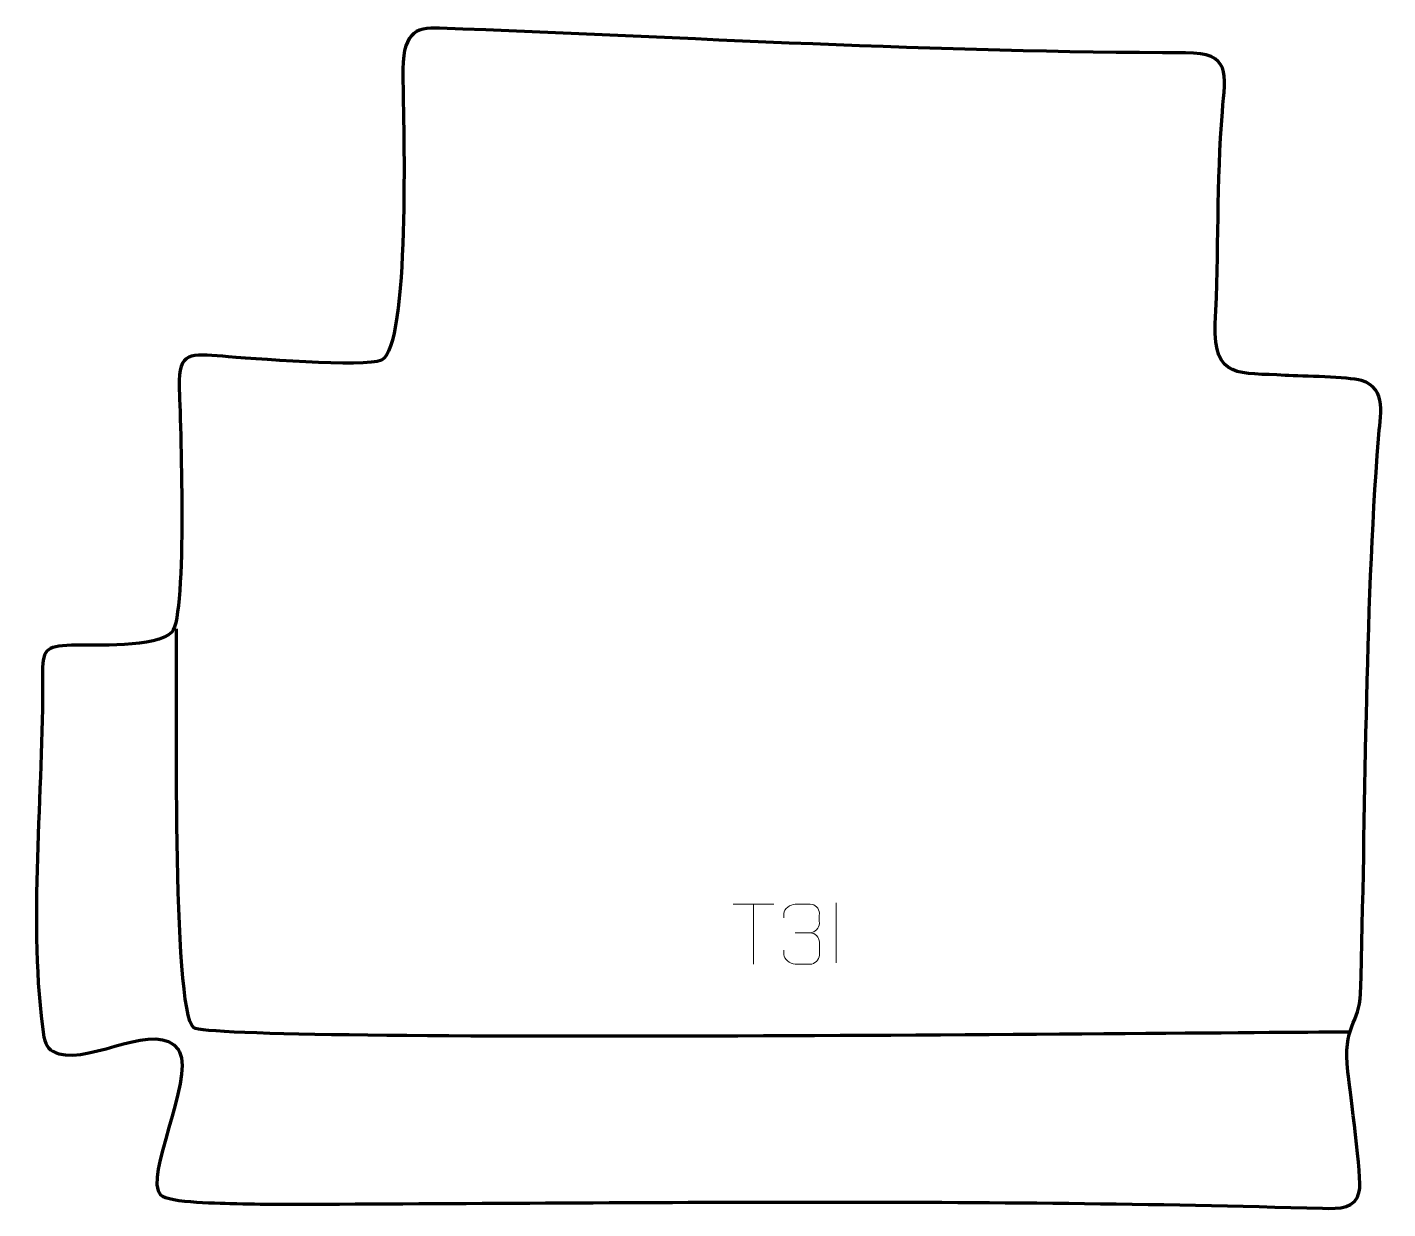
# Model space of a CAD drawing. Header units: millimetres. Extents: x -544 to 22, y 221 to 713.
import ezdxf

# ---------------------------------------------------------------- set-up
doc = ezdxf.new("R2010")
doc.units = ezdxf.units.MM
doc.header["$MEASUREMENT"] = 0
doc.layers.add('layer 2', color=7, linetype='Continuous')
doc.layers.add('layer 3', color=7, linetype='Continuous')

msp = doc.modelspace()

# ---------------------------------------------------------------- linework, layer by layer
at = {"layer": 'layer 2', "color": 142, "lineweight": 158}
msp.add_open_spline([(6.5147, 294.4136), (-40.0642, 294.3371), (-465.5038, 289.5096), (-474.5394, 296.276), (-474.5394, 296.276), (-483.6067, 303.0662), (-481.3949, 440.6414), (-481.6814, 459.296), (-481.6814, 459.296), (-481.6814, 459.296), (-481.7275, 462.2987), (-481.7275, 462.2987)], degree=3, knots=[0, 0, 0, 0, 0.25, 0.25, 0.25, 0.25, 0.5, 0.5, 0.5, 0.5, 1, 1, 1, 1], dxfattribs=at)
at = {"layer": 'layer 3', "color": 242, "lineweight": 158}
msp.add_open_spline([(-387.5391, 692.1095), (-387.8759, 710.0717), (-382.7688, 712.6357), (-372.2244, 712.2399), (-372.2244, 712.2399), (-269.8771, 708.3997), (-164.0798, 701.9594), (-61.8845, 701.9954), (-61.8845, 701.9954), (-42.7796, 702.002), (-45.2575, 693.332), (-46.573, 677.4759), (-46.573, 677.4759), (-48.9682, 648.6077), (-47.9309, 618.4398), (-49.5543, 589.1861), (-49.5543, 589.1861), (-50.354, 565.7954), (-39.3383, 568.9689), (-20.4219, 567.7293), (-20.4219, 567.7293), (-12.7628, 567.2453), (5.2847, 567.2976), (11.3268, 565.5566), (11.3268, 565.5566), (22.2596, 562.4063), (19.068, 550.535), (18.3673, 541.3494), (18.3673, 541.3494), (12.6829, 466.8216), (13.1473, 385.587), (10.9238, 310.3777), (10.9238, 310.3777), (10.5615, 298.1211), (3.3884, 297.0738), (5.617, 277.8949), (5.617, 277.8949), (6.6549, 268.9635), (11.5864, 233.6806), (10.4199, 228.0496), (10.4199, 228.0496), (8.9631, 221.0178), (2.1873, 220.8837), (-4.8517, 221.0891), (-4.8517, 221.0891), (-145.8155, 225.2044), (-286.2243, 223.3697), (-427.1194, 222.8061), (-427.1194, 222.8061), (-430.3559, 222.7932), (-443.3852, 222.628), (-456.6212, 223.0812), (-456.6212, 223.0812), (-462.4081, 223.2729), (-484.9359, 223.2911), (-488.3374, 226.7064), (-488.3374, 226.7064), (-495.4586, 233.8564), (-474.5371, 274.3993), (-480.4179, 286.2192), (-480.4179, 286.2192), (-480.4179, 286.2192), (-480.8794, 287.0334), (-480.8794, 287.0334), (-480.8794, 287.0334), (-489.5832, 299.7446), (-516.5108, 281.3856), (-530.6446, 285.4258), (-530.6446, 285.4258), (-534.4962, 286.5268), (-535.9791, 288.5559), (-536.8357, 292.2975), (-536.8357, 292.2975), (-543.7856, 338.8471), (-536.913, 394.4624), (-537.4417, 442.6971), (-537.4417, 442.6971), (-537.6078, 453.3948), (-536.3025, 454.9742), (-525.4097, 455.3858), (-525.4097, 455.3858), (-516.1858, 455.6106), (-489.6409, 454.2042), (-483.6293, 460.9), (-483.6293, 460.9), (-477.0475, 468.2309), (-480.1072, 550.2286), (-480.5603, 563.1742), (-480.5603, 563.1742), (-481.0718, 577.7855), (-475.4624, 576.6977), (-462.4185, 575.678), (-462.4185, 575.678), (-451.8181, 574.8493), (-403.0493, 570.9005), (-396.4088, 574.0713), (-396.4088, 574.0713), (-384.5121, 579.7521), (-387.1472, 671.2029), (-387.5391, 692.1095)], degree=3, knots=[0, 0, 0, 0, 0.03846154, 0.03846154, 0.03846154, 0.03846154, 0.07692308, 0.07692308, 0.07692308, 0.07692308, 0.11538462, 0.11538462, 0.11538462, 0.11538462, 0.15384615, 0.15384615, 0.15384615, 0.15384615, 0.19230769, 0.19230769, 0.19230769, 0.19230769, 0.23076923, 0.23076923, 0.23076923, 0.23076923, 0.26923077, 0.26923077, 0.26923077, 0.26923077, 0.30769231, 0.30769231, 0.30769231, 0.30769231, 0.34615385, 0.34615385, 0.34615385, 0.34615385, 0.38461538, 0.38461538, 0.38461538, 0.38461538, 0.42307692, 0.42307692, 0.42307692, 0.42307692, 0.46153846, 0.46153846, 0.46153846, 0.46153846, 0.5, 0.5, 0.5, 0.5, 0.53846154, 0.53846154, 0.53846154, 0.53846154, 0.57692308, 0.57692308, 0.57692308, 0.57692308, 0.61538462, 0.61538462, 0.61538462, 0.61538462, 0.65384615, 0.65384615, 0.65384615, 0.65384615, 0.69230769, 0.69230769, 0.69230769, 0.69230769, 0.73076923, 0.73076923, 0.73076923, 0.73076923, 0.76923077, 0.76923077, 0.76923077, 0.76923077, 0.80769231, 0.80769231, 0.80769231, 0.80769231, 0.84615385, 0.84615385, 0.84615385, 0.84615385, 0.88461538, 0.88461538, 0.88461538, 0.88461538, 0.92307692, 0.92307692, 0.92307692, 0.92307692, 1, 1, 1, 1], dxfattribs=at)
at = {"layer": 'layer 3', "color": 250, "lineweight": 9}
for points in [[(-250.1037, 347.6234), (-250.1037, 347.6234), (-233.1165, 347.6234), (-233.1165, 347.6234)], [(-241.6099, 322.6934), (-241.6099, 322.6934), (-241.6099, 347.6469), (-241.6099, 347.6469)], [(-207.1668, 348.2045), (-207.1668, 348.2045), (-207.1668, 323.2304), (-207.1668, 323.2304)], [(-224.265, 335.7174), (-224.265, 335.7174), (-218.0686, 335.7174), (-218.0686, 335.7174)]]:
    msp.add_open_spline(points, degree=3, dxfattribs=at)
msp.add_open_spline([(-228.9747, 341.9626), (-228.9747, 341.9626), (-228.9747, 343.8198), (-228.9747, 343.8198), (-228.9747, 343.8198), (-228.989, 345.5617), (-226.3245, 347.6798), (-224.2654, 347.6571), (-224.2654, 347.6571), (-222.2013, 347.6571), (-220.1373, 347.6571), (-218.0736, 347.6571), (-218.0736, 347.6571), (-215.8791, 347.6659), (-214.2808, 345.8191), (-214.2364, 343.907), (-214.2364, 343.907), (-214.2368, 342.4719), (-214.2368, 341.0368), (-214.2364, 339.6013), (-214.2364, 339.6013), (-214.285, 337.9478), (-215.8876, 335.7178), (-218.0859, 335.7278), (-218.0859, 335.7278), (-215.8822, 335.7166), (-214.2742, 333.9134), (-214.2202, 331.8539), (-214.2202, 331.8539), (-214.2206, 330.0692), (-214.2206, 328.2845), (-214.2202, 326.4994), (-214.2202, 326.4994), (-214.2101, 324.438), (-216.265, 322.6749), (-218.0859, 322.683), (-218.0859, 322.683), (-220.1512, 322.6833), (-222.2164, 322.6833), (-224.282, 322.683), (-224.282, 322.683), (-226.4506, 322.6945), (-228.9816, 325.0947), (-229.0002, 326.5565), (-229.0002, 326.5565), (-229.0002, 326.5565), (-229.0002, 328.4651), (-229.0002, 328.4651)], degree=3, knots=[0, 0, 0, 0, 0.07692308, 0.07692308, 0.07692308, 0.07692308, 0.15384615, 0.15384615, 0.15384615, 0.15384615, 0.23076923, 0.23076923, 0.23076923, 0.23076923, 0.30769231, 0.30769231, 0.30769231, 0.30769231, 0.38461538, 0.38461538, 0.38461538, 0.38461538, 0.46153846, 0.46153846, 0.46153846, 0.46153846, 0.53846154, 0.53846154, 0.53846154, 0.53846154, 0.61538462, 0.61538462, 0.61538462, 0.61538462, 0.69230769, 0.69230769, 0.69230769, 0.69230769, 0.76923077, 0.76923077, 0.76923077, 0.76923077, 0.84615385, 0.84615385, 0.84615385, 0.84615385, 1, 1, 1, 1], dxfattribs=at)

doc.saveas('drawing.dxf')
